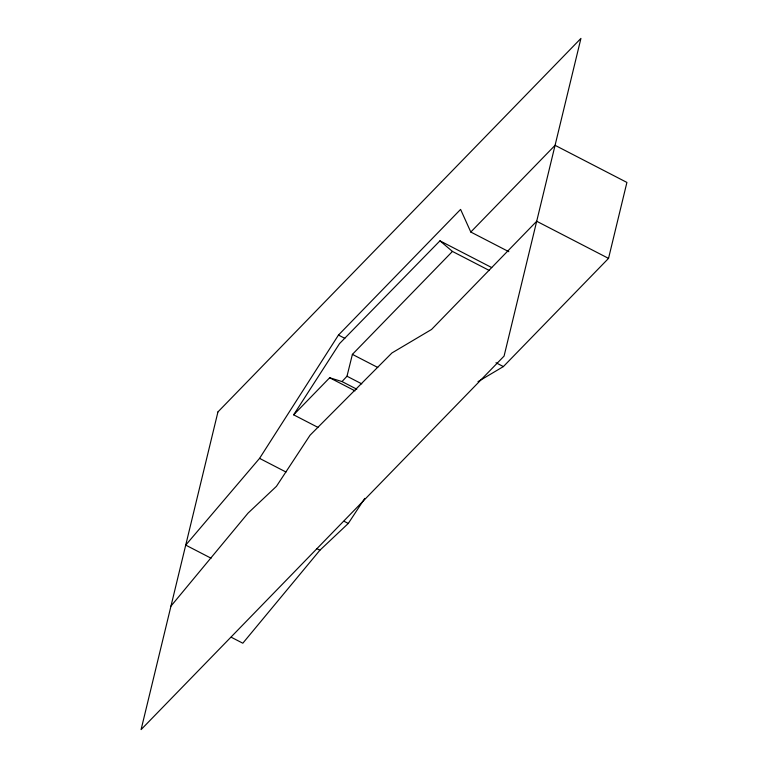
<?xml version="1.0" encoding="UTF-8"?>
<svg xmlns="http://www.w3.org/2000/svg" width="768" height="768" viewBox="0 0 768 768"><rect width="100%" height="100%" fill="white"/><g stroke="black" fill="none" stroke-linecap="round" stroke-linejoin="round"><path stroke-width="1.15" d="M478.003 381.638L503.386 366.576L608.534 258.384L626.909 182.429L555.072 145.315L470.794 232.032L508.829 251.683M317.952 427.382L293.645 414.826L329.664 377.76L342.01 381.562L346.992 376.224L352.397 354.374L452.438 251.434L489.418 270.538M211.075 558.211L185.722 545.107L259.565 458.371L338.467 335.059L460.589 209.405L470.794 232.032M293.645 414.826L339.552 343.584L439.958 240.835L491.731 267.581M231.187 637.21L242.813 643.21L319.901 550.224L348.288 523.45L364.762 498.394M170.966 606.096L248.054 513.11L276.442 486.326L310.051 435.216L391.939 352.954L431.549 329.462L536.698 221.261L608.534 258.384M495.994 362.755L503.386 366.576M338.467 335.059L344.813 338.333M352.397 354.374L377.76 367.469M346.992 376.224L361.776 383.866M342.01 381.562L356.803 389.203M329.664 377.76L355.027 390.864M259.565 458.371L285.984 472.022M344.064 521.261L348.288 523.45M316.733 548.582L319.901 550.224M439.958 240.835L452.438 251.434M217.949 411.907L141.091 729.6L504.077 356.093L580.934 38.4L217.949 411.907"/></g></svg>
